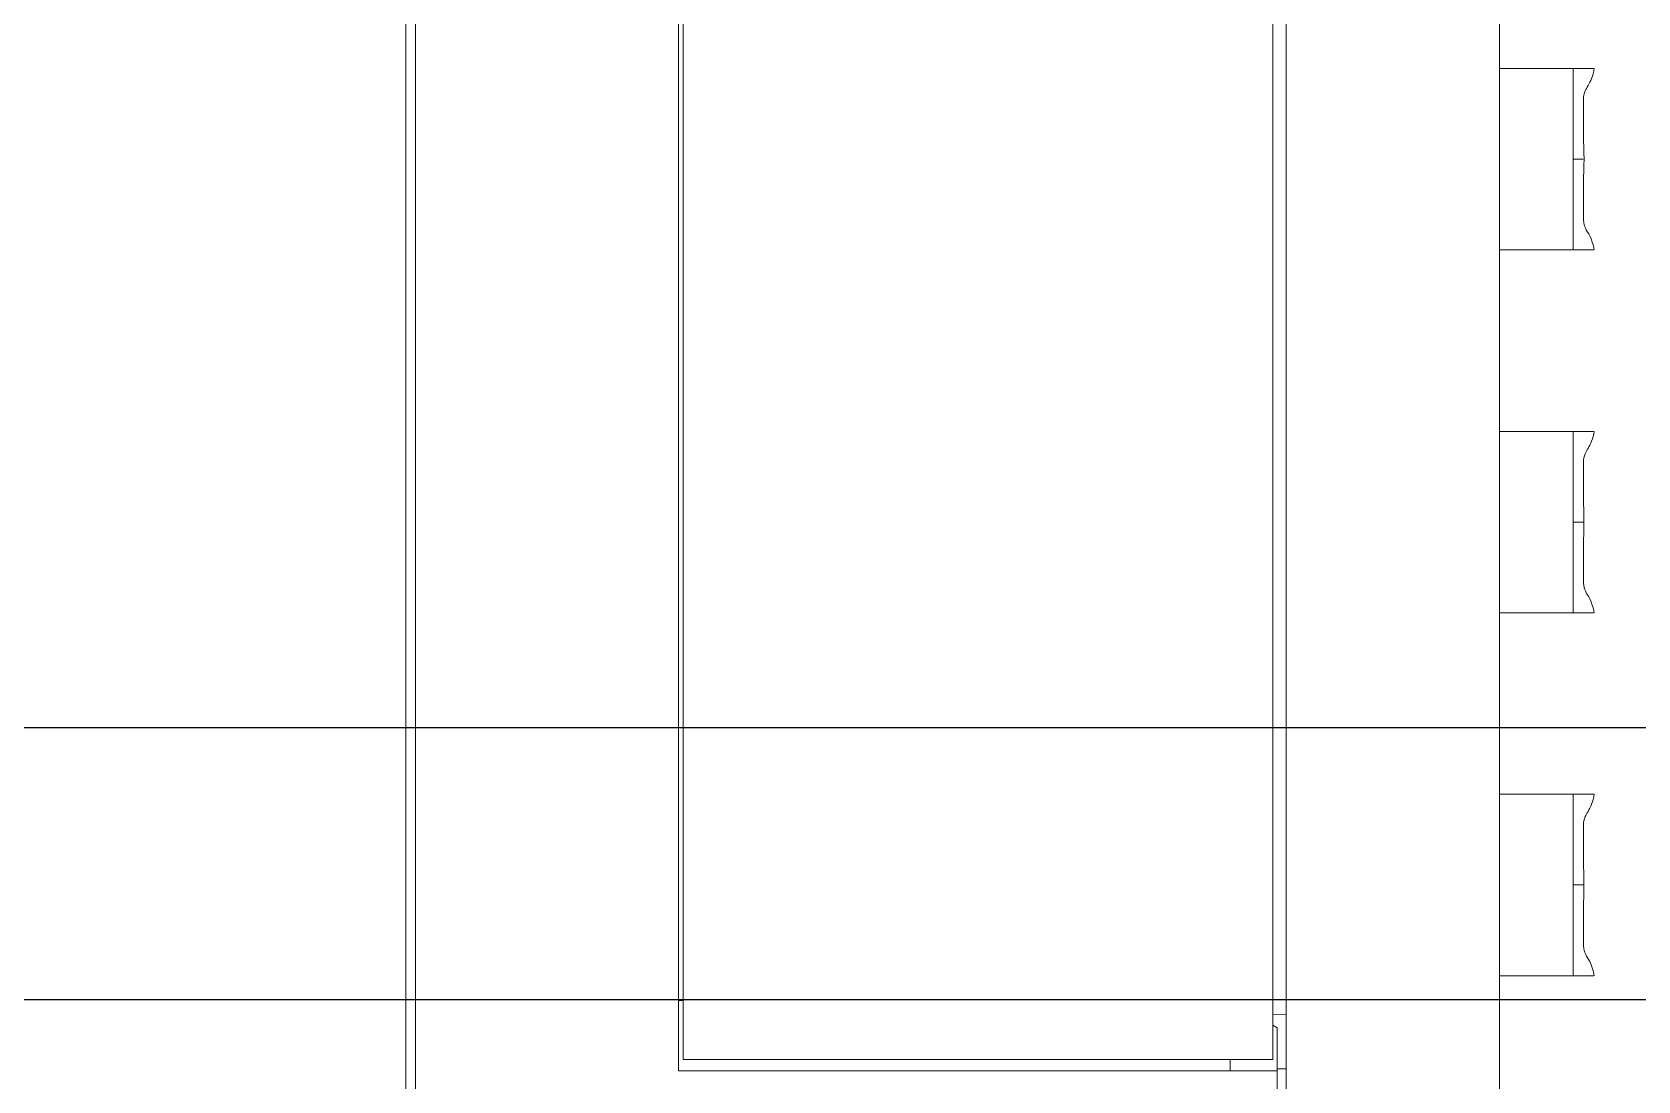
# Model space of a CAD drawing. Header units: inches. Extents: x 17 to 3130, y 15 to 659.
# Drawn here: x 1919.49 to 1937.19, y 250.15 to 261.71 of the extents above; entities that cross this region are included whole.
import ezdxf

# ---------------------------------------------------------------- set-up
doc = ezdxf.new("R2010")
doc.units = ezdxf.units.IN
doc.header["$MEASUREMENT"] = 0
doc.layers.add('Ebene 1', color=7, linetype='Continuous')

msp = doc.modelspace()

# ---------------------------------------------------------------- linework, layer by layer
at = {"color": 7, "linetype": 'Continuous', "lineweight": 25}
for p, q in [((1828.38821, 254.04604), (2076.17781, 254.04604)), ((1828.38821, 251.04604), (2076.20587, 251.04604))]:
    msp.add_line(p, q, dxfattribs=at)
at = {"layer": 'Ebene 1', "lineweight": 9}
for points in [[(1923.71809, 271.70921), (1923.71809, 271.70921), (1923.71809, 250.03971), (1923.71809, 250.03971)], [(1933.31799, 271.65921), (1933.31799, 271.65921), (1933.31799, 249.76181), (1933.31799, 249.76181)], [(1935.66809, 249.76181), (1935.66809, 249.76181), (1935.66809, 271.65921), (1935.66809, 271.65921)], [(1926.61809, 271.35921), (1926.61809, 271.35921), (1926.61809, 250.25921), (1926.61809, 250.25921)], [(1926.66799, 271.23421), (1926.66799, 271.23421), (1926.66799, 250.38421), (1926.66799, 250.38421)], [(1933.16809, 271.23421), (1933.16809, 271.23421), (1933.16809, 250.38421), (1933.16809, 250.38421)], [(1926.61809, 251.03421), (1926.61809, 251.03421), (1926.61809, 251.03421), (1926.61809, 251.03421)], [(1926.66809, 251.03421), (1926.66809, 251.03421), (1926.61809, 251.03421), (1926.61809, 251.03421)], [(1933.16809, 250.88441), (1933.16809, 250.88441), (1933.16809, 250.88441), (1933.16809, 250.88441)], [(1933.31799, 250.88181), (1933.31799, 250.88181), (1933.16809, 250.88441), (1933.16809, 250.88441)], [(1933.16809, 250.76301), (1933.16809, 250.76301), (1933.16809, 250.76301), (1933.16809, 250.76301)], [(1933.21799, 250.73411), (1933.21799, 250.73411), (1933.16809, 250.76301), (1933.16809, 250.76301)], [(1933.21799, 250.73411), (1933.21799, 250.73411), (1933.21799, 250.73411), (1933.21799, 250.73411)], [(1933.21799, 250.73411), (1933.21799, 250.73411), (1933.21799, 250.25921), (1933.21799, 250.25921)], [(1926.66799, 250.38421), (1926.66799, 250.38421), (1926.66799, 250.38421), (1926.66799, 250.38421)], [(1933.16809, 250.38421), (1933.16809, 250.38421), (1926.66799, 250.38421), (1926.66799, 250.38421)], [(1932.69849, 250.38421), (1932.69849, 250.38421), (1932.69849, 250.38421), (1932.69849, 250.38421)], [(1932.69849, 250.25921), (1932.69849, 250.25921), (1932.69849, 250.38421), (1932.69849, 250.38421)], [(1926.61809, 250.25921), (1926.61809, 250.25921), (1926.61809, 250.25921), (1926.61809, 250.25921)], [(1933.21799, 250.25921), (1933.21799, 250.25921), (1926.61809, 250.25921), (1926.61809, 250.25921)], [(1933.21799, 250.25921), (1933.21799, 250.25921), (1933.21799, 250.25921), (1933.21799, 250.25921)], [(1933.21799, 250.03981), (1933.21799, 250.03981), (1933.21799, 250.25921), (1933.21799, 250.25921)], [(1933.21809, 250.28361), (1933.21809, 250.28361), (1933.21809, 250.28361), (1933.21809, 250.28361)], [(1933.21809, 250.28361), (1933.21809, 250.28361), (1933.31809, 250.28181), (1933.31809, 250.28181)]]:
    msp.add_open_spline(points, degree=3, dxfattribs=at)
at = {"layer": 'Ebene 1', "color": 251, "lineweight": 9}
msp.add_open_spline([(1923.61309, 246.40921), (1923.61309, 246.40921), (1923.61309, 270.20921), (1923.61309, 270.20921)], degree=3, dxfattribs=at)
at = {"layer": 'Ebene 1', "color": 30, "lineweight": 9}
for points in [[(1935.66809, 261.30921), (1935.66809, 261.30921), (1935.66809, 261.30921), (1935.66809, 261.30921)], [(1936.12569, 261.30921), (1936.12569, 261.30921), (1935.66809, 261.30921), (1935.66809, 261.30921)], [(1936.12569, 261.30921), (1936.12569, 261.30921), (1936.12569, 261.30921), (1936.12569, 261.30921)], [(1936.48079, 261.30921), (1936.48079, 261.30921), (1936.12569, 261.30921), (1936.12569, 261.30921)], [(1936.48079, 261.30921), (1936.48079, 261.30921), (1936.48079, 261.30921), (1936.48079, 261.30921)], [(1936.59959, 261.30921), (1936.59959, 261.30921), (1936.48079, 261.30921), (1936.48079, 261.30921)], [(1936.48079, 261.30921), (1936.48079, 261.30921), (1936.48079, 261.30921), (1936.48079, 261.30921)], [(1936.48089, 260.30921), (1936.48089, 260.30921), (1936.48079, 261.30921), (1936.48079, 261.30921)], [(1936.59959, 261.30921), (1936.59959, 261.30921), (1936.59959, 261.30921), (1936.59959, 261.30921)], [(1936.63799, 261.30921), (1936.63799, 261.30921), (1936.59959, 261.30921), (1936.59959, 261.30921)], [(1936.63799, 261.30921), (1936.63799, 261.30921), (1936.63799, 261.30921), (1936.63799, 261.30921)], [(1936.65069, 261.30921), (1936.65069, 261.30921), (1936.63799, 261.30921), (1936.63799, 261.30921)], [(1936.65069, 261.30921), (1936.65069, 261.30921), (1936.65069, 261.30921), (1936.65069, 261.30921)], [(1936.65499, 261.30921), (1936.65499, 261.30921), (1936.65069, 261.30921), (1936.65069, 261.30921)], [(1936.65499, 261.30921), (1936.65499, 261.30921), (1936.65499, 261.30921), (1936.65499, 261.30921)], [(1936.65659, 261.30921), (1936.65659, 261.30921), (1936.65499, 261.30921), (1936.65499, 261.30921)], [(1936.65659, 261.30921), (1936.65659, 261.30921), (1936.65659, 261.30921), (1936.65659, 261.30921)], [(1936.65719, 261.30921), (1936.65719, 261.30921), (1936.65659, 261.30921), (1936.65659, 261.30921)], [(1936.65719, 261.30921), (1936.65719, 261.30921), (1936.65719, 261.30921), (1936.65719, 261.30921)], [(1936.65749, 261.30921), (1936.65749, 261.30921), (1936.65719, 261.30921), (1936.65719, 261.30921)], [(1936.65749, 261.30921), (1936.65749, 261.30921), (1936.65749, 261.30921), (1936.65749, 261.30921)], [(1936.65779, 261.30921), (1936.65779, 261.30921), (1936.65749, 261.30921), (1936.65749, 261.30921)], [(1936.65779, 261.30921), (1936.65779, 261.30921), (1936.65779, 261.30921), (1936.65779, 261.30921)], [(1936.70989, 261.30921), (1936.70989, 261.30921), (1936.65779, 261.30921), (1936.65779, 261.30921)], [(1936.70009, 261.25141), (1936.70009, 261.25141), (1936.70719, 261.27981), (1936.70719, 261.27981)], [(1936.70659, 261.30921), (1936.70659, 261.30921), (1936.70659, 261.30921), (1936.70659, 261.30921)], [(1936.70659, 261.30921), (1936.70659, 261.30921), (1936.70989, 261.30921), (1936.70989, 261.30921)], [(1936.70719, 261.27981), (1936.70719, 261.27981), (1936.71279, 261.30921), (1936.71279, 261.30921)], [(1936.62629, 261.08961), (1936.62629, 261.08961), (1936.63529, 261.10461), (1936.63529, 261.10461)], [(1936.63529, 261.10461), (1936.63529, 261.10461), (1936.64459, 261.12001), (1936.64459, 261.12001)], [(1936.64459, 261.12001), (1936.64459, 261.12001), (1936.65479, 261.13781), (1936.65479, 261.13781)], [(1936.65479, 261.13781), (1936.65479, 261.13781), (1936.66439, 261.15641), (1936.66439, 261.15641)], [(1936.66439, 261.15641), (1936.66439, 261.15641), (1936.67439, 261.17801), (1936.67439, 261.17801)], [(1936.67439, 261.17801), (1936.67439, 261.17801), (1936.68329, 261.20021), (1936.68329, 261.20021)], [(1936.68329, 261.20021), (1936.68329, 261.20021), (1936.69219, 261.22551), (1936.69219, 261.22551)], [(1936.69219, 261.22551), (1936.69219, 261.22551), (1936.70009, 261.25141), (1936.70009, 261.25141)], [(1936.59319, 260.95041), (1936.59319, 260.95041), (1936.59369, 260.97681), (1936.59369, 260.97681)], [(1936.59319, 260.95041), (1936.59319, 260.95041), (1936.59319, 260.95041), (1936.59319, 260.95041)], [(1936.59339, 260.92391), (1936.59339, 260.92391), (1936.59319, 260.95041), (1936.59319, 260.95041)], [(1936.59339, 260.92391), (1936.59339, 260.92391), (1936.59339, 260.92391), (1936.59339, 260.92391)], [(1936.59349, 260.89051), (1936.59349, 260.89051), (1936.59339, 260.92391), (1936.59339, 260.92391)], [(1936.59369, 260.97681), (1936.59369, 260.97681), (1936.59539, 260.99681), (1936.59539, 260.99681)], [(1936.59539, 260.99681), (1936.59539, 260.99681), (1936.59829, 261.01541), (1936.59829, 261.01541)], [(1936.59829, 261.01541), (1936.59829, 261.01541), (1936.60109, 261.02811), (1936.60109, 261.02811)], [(1936.60109, 261.02811), (1936.60109, 261.02811), (1936.60459, 261.03981), (1936.60459, 261.03981)], [(1936.60459, 261.03981), (1936.60459, 261.03981), (1936.60849, 261.05121), (1936.60849, 261.05121)], [(1936.60849, 261.05121), (1936.60849, 261.05121), (1936.61299, 261.06271), (1936.61299, 261.06271)], [(1936.61299, 261.06271), (1936.61299, 261.06271), (1936.61909, 261.07601), (1936.61909, 261.07601)], [(1936.61909, 261.07601), (1936.61909, 261.07601), (1936.62629, 261.08961), (1936.62629, 261.08961)], [(1936.59309, 260.81621), (1936.59309, 260.81621), (1936.59329, 260.85691), (1936.59329, 260.85691)], [(1936.59309, 260.81621), (1936.59309, 260.81621), (1936.59309, 260.81621), (1936.59309, 260.81621)], [(1936.59319, 260.77551), (1936.59319, 260.77551), (1936.59309, 260.81621), (1936.59309, 260.81621)], [(1936.59319, 260.77551), (1936.59319, 260.77551), (1936.59319, 260.77551), (1936.59319, 260.77551)], [(1936.59329, 260.72791), (1936.59329, 260.72791), (1936.59319, 260.77551), (1936.59319, 260.77551)], [(1936.59329, 260.85691), (1936.59329, 260.85691), (1936.59349, 260.89051), (1936.59349, 260.89051)], [(1936.59329, 260.72791), (1936.59329, 260.72791), (1936.59329, 260.72791), (1936.59329, 260.72791)], [(1936.59359, 260.68011), (1936.59359, 260.68011), (1936.59329, 260.72791), (1936.59329, 260.72791)], [(1936.59359, 260.68011), (1936.59359, 260.68011), (1936.59359, 260.68011), (1936.59359, 260.68011)], [(1936.59409, 260.62541), (1936.59409, 260.62541), (1936.59359, 260.68011), (1936.59359, 260.68011)], [(1936.59409, 260.62541), (1936.59409, 260.62541), (1936.59409, 260.62541), (1936.59409, 260.62541)], [(1936.59469, 260.57061), (1936.59469, 260.57061), (1936.59409, 260.62541), (1936.59409, 260.62541)], [(1936.59469, 260.57061), (1936.59469, 260.57061), (1936.59469, 260.57061), (1936.59469, 260.57061)], [(1936.59559, 260.50881), (1936.59559, 260.50881), (1936.59469, 260.57061), (1936.59469, 260.57061)], [(1936.59559, 260.50881), (1936.59559, 260.50881), (1936.59559, 260.50881), (1936.59559, 260.50881)], [(1936.59659, 260.44701), (1936.59659, 260.44701), (1936.59559, 260.50881), (1936.59559, 260.50881)], [(1936.59659, 260.44701), (1936.59659, 260.44701), (1936.59659, 260.44701), (1936.59659, 260.44701)], [(1936.59819, 260.37801), (1936.59819, 260.37801), (1936.59659, 260.44701), (1936.59659, 260.44701)], [(1936.48079, 259.30921), (1936.48079, 259.30921), (1936.48089, 260.30921), (1936.48089, 260.30921)], [(1936.48089, 260.30921), (1936.48089, 260.30921), (1936.48089, 260.30921), (1936.48089, 260.30921)], [(1936.59039, 260.30921), (1936.59039, 260.30921), (1936.48089, 260.30921), (1936.48089, 260.30921)], [(1936.48089, 260.30921), (1936.48089, 260.30921), (1936.48089, 260.30921), (1936.48089, 260.30921)], [(1936.58569, 260.30921), (1936.58569, 260.30921), (1936.58569, 260.30921), (1936.58569, 260.30921)], [(1936.58569, 260.30921), (1936.58569, 260.30921), (1936.59039, 260.30921), (1936.59039, 260.30921)], [(1936.59709, 260.17611), (1936.59709, 260.17611), (1936.59829, 260.24261), (1936.59829, 260.24261)], [(1936.59819, 260.37801), (1936.59819, 260.37801), (1936.59819, 260.37801), (1936.59819, 260.37801)], [(1936.60009, 260.30901), (1936.60009, 260.30901), (1936.59819, 260.37801), (1936.59819, 260.37801)], [(1936.59829, 260.24261), (1936.59829, 260.24261), (1936.60009, 260.30901), (1936.60009, 260.30901)], [(1936.59519, 260.00421), (1936.59519, 260.00421), (1936.59559, 260.05691), (1936.59559, 260.05691)], [(1936.59559, 260.05691), (1936.59559, 260.05691), (1936.59609, 260.11641), (1936.59609, 260.11641)], [(1936.59609, 260.11641), (1936.59609, 260.11641), (1936.59709, 260.17611), (1936.59709, 260.17611)], [(1936.59479, 259.90541), (1936.59479, 259.90541), (1936.59489, 259.95141), (1936.59489, 259.95141)], [(1936.59479, 259.90541), (1936.59479, 259.90541), (1936.59479, 259.90541), (1936.59479, 259.90541)], [(1936.59479, 259.85961), (1936.59479, 259.85961), (1936.59479, 259.90541), (1936.59479, 259.90541)], [(1936.59479, 259.85961), (1936.59479, 259.85961), (1936.59479, 259.85961), (1936.59479, 259.85961)], [(1936.59489, 259.82041), (1936.59489, 259.82041), (1936.59479, 259.85961), (1936.59479, 259.85961)], [(1936.59489, 259.95141), (1936.59489, 259.95141), (1936.59519, 260.00421), (1936.59519, 260.00421)], [(1936.59489, 259.82041), (1936.59489, 259.82041), (1936.59489, 259.82041), (1936.59489, 259.82041)], [(1936.59519, 259.78151), (1936.59519, 259.78151), (1936.59489, 259.82041), (1936.59489, 259.82041)], [(1936.59519, 259.78151), (1936.59519, 259.78151), (1936.59519, 259.78151), (1936.59519, 259.78151)], [(1936.59539, 259.74911), (1936.59539, 259.74911), (1936.59519, 259.78151), (1936.59519, 259.78151)], [(1936.59539, 259.74911), (1936.59539, 259.74911), (1936.59539, 259.74911), (1936.59539, 259.74911)], [(1936.59549, 259.71721), (1936.59549, 259.71721), (1936.59539, 259.74911), (1936.59539, 259.74911)], [(1936.59539, 259.66661), (1936.59539, 259.66661), (1936.59559, 259.69141), (1936.59559, 259.69141)], [(1936.59549, 259.71721), (1936.59549, 259.71721), (1936.59549, 259.71721), (1936.59549, 259.71721)], [(1936.59559, 259.69141), (1936.59559, 259.69141), (1936.59549, 259.71721), (1936.59549, 259.71721)], [(1936.59539, 259.66661), (1936.59539, 259.66661), (1936.59539, 259.66661), (1936.59539, 259.66661)], [(1936.59539, 259.64761), (1936.59539, 259.64761), (1936.59539, 259.66661), (1936.59539, 259.66661)], [(1936.59539, 259.64761), (1936.59539, 259.64761), (1936.59539, 259.64761), (1936.59539, 259.64761)], [(1936.59619, 259.62981), (1936.59619, 259.62981), (1936.59539, 259.64761), (1936.59539, 259.64761)], [(1936.59619, 259.62981), (1936.59619, 259.62981), (1936.59619, 259.62981), (1936.59619, 259.62981)], [(1936.59749, 259.61701), (1936.59749, 259.61701), (1936.59619, 259.62981), (1936.59619, 259.62981)], [(1936.59749, 259.61701), (1936.59749, 259.61701), (1936.59749, 259.61701), (1936.59749, 259.61701)], [(1936.59879, 259.60701), (1936.59879, 259.60701), (1936.59749, 259.61701), (1936.59749, 259.61701)], [(1936.59879, 259.60701), (1936.59879, 259.60701), (1936.59879, 259.60701), (1936.59879, 259.60701)], [(1936.59959, 259.60101), (1936.59959, 259.60101), (1936.59879, 259.60701), (1936.59879, 259.60701)], [(1936.59959, 259.60101), (1936.59959, 259.60101), (1936.59959, 259.60101), (1936.59959, 259.60101)], [(1936.60079, 259.59441), (1936.60079, 259.59441), (1936.59959, 259.60101), (1936.59959, 259.60101)], [(1936.60079, 259.59441), (1936.60079, 259.59441), (1936.60079, 259.59441), (1936.60079, 259.59441)], [(1936.60159, 259.59021), (1936.60159, 259.59021), (1936.60079, 259.59441), (1936.60079, 259.59441)], [(1936.60159, 259.59021), (1936.60159, 259.59021), (1936.60159, 259.59021), (1936.60159, 259.59021)], [(1936.60279, 259.58511), (1936.60279, 259.58511), (1936.60159, 259.59021), (1936.60159, 259.59021)], [(1936.60279, 259.58511), (1936.60279, 259.58511), (1936.60279, 259.58511), (1936.60279, 259.58511)], [(1936.60439, 259.57921), (1936.60439, 259.57921), (1936.60279, 259.58511), (1936.60279, 259.58511)], [(1936.60439, 259.57921), (1936.60439, 259.57921), (1936.60439, 259.57921), (1936.60439, 259.57921)], [(1936.60619, 259.57291), (1936.60619, 259.57291), (1936.60439, 259.57921), (1936.60439, 259.57921)], [(1936.60619, 259.57291), (1936.60619, 259.57291), (1936.60619, 259.57291), (1936.60619, 259.57291)], [(1936.60869, 259.56561), (1936.60869, 259.56561), (1936.60619, 259.57291), (1936.60619, 259.57291)], [(1936.60869, 259.56561), (1936.60869, 259.56561), (1936.60869, 259.56561), (1936.60869, 259.56561)], [(1936.61169, 259.55801), (1936.61169, 259.55801), (1936.60869, 259.56561), (1936.60869, 259.56561)], [(1936.61169, 259.55801), (1936.61169, 259.55801), (1936.61169, 259.55801), (1936.61169, 259.55801)], [(1936.61529, 259.54941), (1936.61529, 259.54941), (1936.61169, 259.55801), (1936.61169, 259.55801)], [(1936.61529, 259.54941), (1936.61529, 259.54941), (1936.61529, 259.54941), (1936.61529, 259.54941)], [(1936.61939, 259.54081), (1936.61939, 259.54081), (1936.61529, 259.54941), (1936.61529, 259.54941)], [(1936.61939, 259.54081), (1936.61939, 259.54081), (1936.61939, 259.54081), (1936.61939, 259.54081)], [(1936.62929, 259.52351), (1936.62929, 259.52351), (1936.61939, 259.54081), (1936.61939, 259.54081)], [(1936.62929, 259.52351), (1936.62929, 259.52351), (1936.62929, 259.52351), (1936.62929, 259.52351)], [(1936.63979, 259.50641), (1936.63979, 259.50641), (1936.62929, 259.52351), (1936.62929, 259.52351)], [(1936.63979, 259.50641), (1936.63979, 259.50641), (1936.63979, 259.50641), (1936.63979, 259.50641)], [(1936.65219, 259.48541), (1936.65219, 259.48541), (1936.63979, 259.50641), (1936.63979, 259.50641)], [(1936.65219, 259.48541), (1936.65219, 259.48541), (1936.65219, 259.48541), (1936.65219, 259.48541)], [(1936.66359, 259.46401), (1936.66359, 259.46401), (1936.65219, 259.48541), (1936.65219, 259.48541)], [(1936.66359, 259.46401), (1936.66359, 259.46401), (1936.66359, 259.46401), (1936.66359, 259.46401)], [(1936.67899, 259.42991), (1936.67899, 259.42991), (1936.66359, 259.46401), (1936.66359, 259.46401)], [(1936.67899, 259.42991), (1936.67899, 259.42991), (1936.67899, 259.42991), (1936.67899, 259.42991)], [(1936.69169, 259.39481), (1936.69169, 259.39481), (1936.67899, 259.42991), (1936.67899, 259.42991)], [(1936.69169, 259.39481), (1936.69169, 259.39481), (1936.69169, 259.39481), (1936.69169, 259.39481)], [(1936.70389, 259.35241), (1936.70389, 259.35241), (1936.69169, 259.39481), (1936.69169, 259.39481)], [(1936.70389, 259.35241), (1936.70389, 259.35241), (1936.70389, 259.35241), (1936.70389, 259.35241)], [(1936.71279, 259.30921), (1936.71279, 259.30921), (1936.70389, 259.35241), (1936.70389, 259.35241)], [(1935.66809, 259.30921), (1935.66809, 259.30921), (1935.66809, 259.30921), (1935.66809, 259.30921)], [(1936.12569, 259.30921), (1936.12569, 259.30921), (1935.66809, 259.30921), (1935.66809, 259.30921)], [(1936.12569, 259.30921), (1936.12569, 259.30921), (1936.12569, 259.30921), (1936.12569, 259.30921)], [(1936.48079, 259.30921), (1936.48079, 259.30921), (1936.12569, 259.30921), (1936.12569, 259.30921)], [(1936.48079, 259.30921), (1936.48079, 259.30921), (1936.48079, 259.30921), (1936.48079, 259.30921)], [(1936.48079, 259.30921), (1936.48079, 259.30921), (1936.56379, 259.30921), (1936.56379, 259.30921)], [(1936.56379, 259.30921), (1936.56379, 259.30921), (1936.56379, 259.30921), (1936.56379, 259.30921)], [(1936.56379, 259.30921), (1936.56379, 259.30921), (1936.62089, 259.30921), (1936.62089, 259.30921)], [(1936.62089, 259.30921), (1936.62089, 259.30921), (1936.62089, 259.30921), (1936.62089, 259.30921)], [(1936.62089, 259.30921), (1936.62089, 259.30921), (1936.64939, 259.30921), (1936.64939, 259.30921)], [(1936.64939, 259.30921), (1936.64939, 259.30921), (1936.64939, 259.30921), (1936.64939, 259.30921)], [(1936.64939, 259.30921), (1936.64939, 259.30921), (1936.65549, 259.30921), (1936.65549, 259.30921)], [(1936.65549, 259.30921), (1936.65549, 259.30921), (1936.65549, 259.30921), (1936.65549, 259.30921)], [(1936.65549, 259.30921), (1936.65549, 259.30921), (1936.65709, 259.30921), (1936.65709, 259.30921)], [(1936.65709, 259.30921), (1936.65709, 259.30921), (1936.65709, 259.30921), (1936.65709, 259.30921)], [(1936.65709, 259.30921), (1936.65709, 259.30921), (1936.65749, 259.30921), (1936.65749, 259.30921)], [(1936.65749, 259.30921), (1936.65749, 259.30921), (1936.65749, 259.30921), (1936.65749, 259.30921)], [(1936.65749, 259.30921), (1936.65749, 259.30921), (1936.65759, 259.30921), (1936.65759, 259.30921)], [(1936.65759, 259.30921), (1936.65759, 259.30921), (1936.65759, 259.30921), (1936.65759, 259.30921)], [(1936.65759, 259.30921), (1936.65759, 259.30921), (1936.70659, 259.30901), (1936.70659, 259.30901)], [(1936.12569, 257.30921), (1936.12569, 257.30921), (1935.66809, 257.30911), (1935.66809, 257.30911)], [(1935.66809, 257.30911), (1935.66809, 257.30911), (1935.66809, 257.30911), (1935.66809, 257.30911)], [(1936.12569, 257.30921), (1936.12569, 257.30921), (1936.12569, 257.30921), (1936.12569, 257.30921)], [(1936.48079, 257.30911), (1936.48079, 257.30911), (1936.12569, 257.30921), (1936.12569, 257.30921)], [(1936.48079, 257.30911), (1936.48079, 257.30911), (1936.48079, 257.30911), (1936.48079, 257.30911)], [(1936.59959, 257.30911), (1936.59959, 257.30911), (1936.48079, 257.30911), (1936.48079, 257.30911)], [(1936.48079, 257.30911), (1936.48079, 257.30911), (1936.48079, 257.30911), (1936.48079, 257.30911)], [(1936.48079, 256.30921), (1936.48079, 256.30921), (1936.48079, 257.30911), (1936.48079, 257.30911)], [(1936.59959, 257.30911), (1936.59959, 257.30911), (1936.59959, 257.30911), (1936.59959, 257.30911)], [(1936.63799, 257.30901), (1936.63799, 257.30901), (1936.59959, 257.30911), (1936.59959, 257.30911)], [(1936.65069, 257.30911), (1936.65069, 257.30911), (1936.63799, 257.30901), (1936.63799, 257.30901)], [(1936.63799, 257.30901), (1936.63799, 257.30901), (1936.63799, 257.30901), (1936.63799, 257.30901)], [(1936.65069, 257.30911), (1936.65069, 257.30911), (1936.65069, 257.30911), (1936.65069, 257.30911)], [(1936.65499, 257.30911), (1936.65499, 257.30911), (1936.65069, 257.30911), (1936.65069, 257.30911)], [(1936.65499, 257.30911), (1936.65499, 257.30911), (1936.65499, 257.30911), (1936.65499, 257.30911)], [(1936.65659, 257.30911), (1936.65659, 257.30911), (1936.65499, 257.30911), (1936.65499, 257.30911)], [(1936.65659, 257.30911), (1936.65659, 257.30911), (1936.65659, 257.30911), (1936.65659, 257.30911)], [(1936.65719, 257.30911), (1936.65719, 257.30911), (1936.65659, 257.30911), (1936.65659, 257.30911)], [(1936.65719, 257.30911), (1936.65719, 257.30911), (1936.65719, 257.30911), (1936.65719, 257.30911)], [(1936.65749, 257.30911), (1936.65749, 257.30911), (1936.65719, 257.30911), (1936.65719, 257.30911)], [(1936.65749, 257.30911), (1936.65749, 257.30911), (1936.65749, 257.30911), (1936.65749, 257.30911)], [(1936.65779, 257.30911), (1936.65779, 257.30911), (1936.65749, 257.30911), (1936.65749, 257.30911)], [(1936.65779, 257.30911), (1936.65779, 257.30911), (1936.65779, 257.30911), (1936.65779, 257.30911)], [(1936.70989, 257.30911), (1936.70989, 257.30911), (1936.65779, 257.30911), (1936.65779, 257.30911)], [(1936.68319, 257.20031), (1936.68319, 257.20031), (1936.69219, 257.22541), (1936.69219, 257.22541)], [(1936.69219, 257.22541), (1936.69219, 257.22541), (1936.70009, 257.25131), (1936.70009, 257.25131)], [(1936.70009, 257.25131), (1936.70009, 257.25131), (1936.70719, 257.27981), (1936.70719, 257.27981)], [(1936.70659, 257.30911), (1936.70659, 257.30911), (1936.70659, 257.30911), (1936.70659, 257.30911)], [(1936.70659, 257.30911), (1936.70659, 257.30911), (1936.70989, 257.30911), (1936.70989, 257.30911)], [(1936.70719, 257.27981), (1936.70719, 257.27981), (1936.71279, 257.30911), (1936.71279, 257.30911)], [(1936.59829, 257.01541), (1936.59829, 257.01541), (1936.60109, 257.02811), (1936.60109, 257.02811)], [(1936.60109, 257.02811), (1936.60109, 257.02811), (1936.60459, 257.03981), (1936.60459, 257.03981)], [(1936.60459, 257.03981), (1936.60459, 257.03981), (1936.60849, 257.05121), (1936.60849, 257.05121)], [(1936.60849, 257.05121), (1936.60849, 257.05121), (1936.61299, 257.06271), (1936.61299, 257.06271)], [(1936.61299, 257.06271), (1936.61299, 257.06271), (1936.61909, 257.07601), (1936.61909, 257.07601)], [(1936.61909, 257.07601), (1936.61909, 257.07601), (1936.62629, 257.08951), (1936.62629, 257.08951)], [(1936.62629, 257.08951), (1936.62629, 257.08951), (1936.63529, 257.10461), (1936.63529, 257.10461)], [(1936.63529, 257.10461), (1936.63529, 257.10461), (1936.64459, 257.12001), (1936.64459, 257.12001)], [(1936.64459, 257.12001), (1936.64459, 257.12001), (1936.65479, 257.13781), (1936.65479, 257.13781)], [(1936.65479, 257.13781), (1936.65479, 257.13781), (1936.66439, 257.15641), (1936.66439, 257.15641)], [(1936.66439, 257.15641), (1936.66439, 257.15641), (1936.67429, 257.17801), (1936.67429, 257.17801)], [(1936.67429, 257.17801), (1936.67429, 257.17801), (1936.68319, 257.20031), (1936.68319, 257.20031)], [(1936.59309, 256.81621), (1936.59309, 256.81621), (1936.59329, 256.85681), (1936.59329, 256.85681)], [(1936.59319, 256.95041), (1936.59319, 256.95041), (1936.59369, 256.97681), (1936.59369, 256.97681)], [(1936.59319, 256.95041), (1936.59319, 256.95041), (1936.59319, 256.95041), (1936.59319, 256.95041)], [(1936.59339, 256.92401), (1936.59339, 256.92401), (1936.59319, 256.95041), (1936.59319, 256.95041)], [(1936.59329, 256.85681), (1936.59329, 256.85681), (1936.59349, 256.89051), (1936.59349, 256.89051)], [(1936.59339, 256.92401), (1936.59339, 256.92401), (1936.59339, 256.92401), (1936.59339, 256.92401)], [(1936.59349, 256.89051), (1936.59349, 256.89051), (1936.59339, 256.92401), (1936.59339, 256.92401)], [(1936.59369, 256.97681), (1936.59369, 256.97681), (1936.59539, 256.99691), (1936.59539, 256.99691)], [(1936.59539, 256.99691), (1936.59539, 256.99691), (1936.59829, 257.01541), (1936.59829, 257.01541)], [(1936.59309, 256.81621), (1936.59309, 256.81621), (1936.59309, 256.81621), (1936.59309, 256.81621)], [(1936.59319, 256.77551), (1936.59319, 256.77551), (1936.59309, 256.81621), (1936.59309, 256.81621)], [(1936.59319, 256.77551), (1936.59319, 256.77551), (1936.59319, 256.77551), (1936.59319, 256.77551)], [(1936.59339, 256.72791), (1936.59339, 256.72791), (1936.59319, 256.77551), (1936.59319, 256.77551)], [(1936.59339, 256.72791), (1936.59339, 256.72791), (1936.59339, 256.72791), (1936.59339, 256.72791)], [(1936.59359, 256.68021), (1936.59359, 256.68021), (1936.59339, 256.72791), (1936.59339, 256.72791)], [(1936.59359, 256.68021), (1936.59359, 256.68021), (1936.59359, 256.68021), (1936.59359, 256.68021)], [(1936.59409, 256.62541), (1936.59409, 256.62541), (1936.59359, 256.68021), (1936.59359, 256.68021)], [(1936.59409, 256.62541), (1936.59409, 256.62541), (1936.59409, 256.62541), (1936.59409, 256.62541)], [(1936.59469, 256.57081), (1936.59469, 256.57081), (1936.59409, 256.62541), (1936.59409, 256.62541)], [(1936.59469, 256.57081), (1936.59469, 256.57081), (1936.59469, 256.57081), (1936.59469, 256.57081)], [(1936.59559, 256.50881), (1936.59559, 256.50881), (1936.59469, 256.57081), (1936.59469, 256.57081)], [(1936.59559, 256.50881), (1936.59559, 256.50881), (1936.59559, 256.50881), (1936.59559, 256.50881)], [(1936.59669, 256.44701), (1936.59669, 256.44701), (1936.59559, 256.50881), (1936.59559, 256.50881)], [(1936.59669, 256.44701), (1936.59669, 256.44701), (1936.59669, 256.44701), (1936.59669, 256.44701)], [(1936.59819, 256.37801), (1936.59819, 256.37801), (1936.59669, 256.44701), (1936.59669, 256.44701)], [(1936.59819, 256.37801), (1936.59819, 256.37801), (1936.59819, 256.37801), (1936.59819, 256.37801)], [(1936.59999, 256.30921), (1936.59999, 256.30921), (1936.59819, 256.37801), (1936.59819, 256.37801)], [(1936.48079, 256.30921), (1936.48079, 256.30921), (1936.48079, 256.30921), (1936.48079, 256.30921)], [(1936.48079, 255.30921), (1936.48079, 255.30921), (1936.48079, 256.30921), (1936.48079, 256.30921)], [(1936.48079, 256.30921), (1936.48079, 256.30921), (1936.48079, 256.30921), (1936.48079, 256.30921)], [(1936.59049, 256.30921), (1936.59049, 256.30921), (1936.48079, 256.30921), (1936.48079, 256.30921)], [(1936.58569, 256.30921), (1936.58569, 256.30921), (1936.58569, 256.30921), (1936.58569, 256.30921)], [(1936.58569, 256.30921), (1936.58569, 256.30921), (1936.59049, 256.30921), (1936.59049, 256.30921)], [(1936.59609, 256.11651), (1936.59609, 256.11651), (1936.59709, 256.17621), (1936.59709, 256.17621)], [(1936.59709, 256.17621), (1936.59709, 256.17621), (1936.59829, 256.24271), (1936.59829, 256.24271)], [(1936.59829, 256.24271), (1936.59829, 256.24271), (1936.59999, 256.30921), (1936.59999, 256.30921)], [(1936.59489, 255.95141), (1936.59489, 255.95141), (1936.59519, 256.00421), (1936.59519, 256.00421)], [(1936.59519, 256.00421), (1936.59519, 256.00421), (1936.59559, 256.05701), (1936.59559, 256.05701)], [(1936.59559, 256.05701), (1936.59559, 256.05701), (1936.59609, 256.11651), (1936.59609, 256.11651)], [(1936.59479, 255.90541), (1936.59479, 255.90541), (1936.59489, 255.95141), (1936.59489, 255.95141)], [(1936.59479, 255.90541), (1936.59479, 255.90541), (1936.59479, 255.90541), (1936.59479, 255.90541)], [(1936.59479, 255.85961), (1936.59479, 255.85961), (1936.59479, 255.90541), (1936.59479, 255.90541)], [(1936.59479, 255.85961), (1936.59479, 255.85961), (1936.59479, 255.85961), (1936.59479, 255.85961)], [(1936.59489, 255.82041), (1936.59489, 255.82041), (1936.59479, 255.85961), (1936.59479, 255.85961)], [(1936.59489, 255.82041), (1936.59489, 255.82041), (1936.59489, 255.82041), (1936.59489, 255.82041)], [(1936.59519, 255.78141), (1936.59519, 255.78141), (1936.59489, 255.82041), (1936.59489, 255.82041)], [(1936.59519, 255.78141), (1936.59519, 255.78141), (1936.59519, 255.78141), (1936.59519, 255.78141)], [(1936.59539, 255.74901), (1936.59539, 255.74901), (1936.59519, 255.78141), (1936.59519, 255.78141)], [(1936.59539, 255.74901), (1936.59539, 255.74901), (1936.59539, 255.74901), (1936.59539, 255.74901)], [(1936.59549, 255.71711), (1936.59549, 255.71711), (1936.59539, 255.74901), (1936.59539, 255.74901)], [(1936.59539, 255.66661), (1936.59539, 255.66661), (1936.59549, 255.69141), (1936.59549, 255.69141)], [(1936.59539, 255.66661), (1936.59539, 255.66661), (1936.59539, 255.66661), (1936.59539, 255.66661)], [(1936.59549, 255.64761), (1936.59549, 255.64761), (1936.59539, 255.66661), (1936.59539, 255.66661)], [(1936.59549, 255.71711), (1936.59549, 255.71711), (1936.59549, 255.71711), (1936.59549, 255.71711)], [(1936.59549, 255.69141), (1936.59549, 255.69141), (1936.59549, 255.71711), (1936.59549, 255.71711)], [(1936.59549, 255.64761), (1936.59549, 255.64761), (1936.59549, 255.64761), (1936.59549, 255.64761)], [(1936.59619, 255.62981), (1936.59619, 255.62981), (1936.59549, 255.64761), (1936.59549, 255.64761)], [(1936.59619, 255.62981), (1936.59619, 255.62981), (1936.59619, 255.62981), (1936.59619, 255.62981)], [(1936.59749, 255.61701), (1936.59749, 255.61701), (1936.59619, 255.62981), (1936.59619, 255.62981)], [(1936.59749, 255.61701), (1936.59749, 255.61701), (1936.59749, 255.61701), (1936.59749, 255.61701)], [(1936.59879, 255.60701), (1936.59879, 255.60701), (1936.59749, 255.61701), (1936.59749, 255.61701)], [(1936.59879, 255.60701), (1936.59879, 255.60701), (1936.59879, 255.60701), (1936.59879, 255.60701)], [(1936.59959, 255.60101), (1936.59959, 255.60101), (1936.59879, 255.60701), (1936.59879, 255.60701)], [(1936.59959, 255.60101), (1936.59959, 255.60101), (1936.59959, 255.60101), (1936.59959, 255.60101)], [(1936.60079, 255.59441), (1936.60079, 255.59441), (1936.59959, 255.60101), (1936.59959, 255.60101)], [(1936.60079, 255.59441), (1936.60079, 255.59441), (1936.60079, 255.59441), (1936.60079, 255.59441)], [(1936.60159, 255.59021), (1936.60159, 255.59021), (1936.60079, 255.59441), (1936.60079, 255.59441)], [(1936.60159, 255.59021), (1936.60159, 255.59021), (1936.60159, 255.59021), (1936.60159, 255.59021)], [(1936.60279, 255.58501), (1936.60279, 255.58501), (1936.60159, 255.59021), (1936.60159, 255.59021)], [(1936.60279, 255.58501), (1936.60279, 255.58501), (1936.60279, 255.58501), (1936.60279, 255.58501)], [(1936.60439, 255.57921), (1936.60439, 255.57921), (1936.60279, 255.58501), (1936.60279, 255.58501)], [(1936.60439, 255.57921), (1936.60439, 255.57921), (1936.60439, 255.57921), (1936.60439, 255.57921)], [(1936.60619, 255.57291), (1936.60619, 255.57291), (1936.60439, 255.57921), (1936.60439, 255.57921)], [(1936.60619, 255.57291), (1936.60619, 255.57291), (1936.60619, 255.57291), (1936.60619, 255.57291)], [(1936.60869, 255.56551), (1936.60869, 255.56551), (1936.60619, 255.57291), (1936.60619, 255.57291)], [(1936.60869, 255.56551), (1936.60869, 255.56551), (1936.60869, 255.56551), (1936.60869, 255.56551)], [(1936.61159, 255.55811), (1936.61159, 255.55811), (1936.60869, 255.56551), (1936.60869, 255.56551)], [(1936.61159, 255.55811), (1936.61159, 255.55811), (1936.61159, 255.55811), (1936.61159, 255.55811)], [(1936.61529, 255.54941), (1936.61529, 255.54941), (1936.61159, 255.55811), (1936.61159, 255.55811)], [(1936.61529, 255.54941), (1936.61529, 255.54941), (1936.61529, 255.54941), (1936.61529, 255.54941)], [(1936.61949, 255.54091), (1936.61949, 255.54091), (1936.61529, 255.54941), (1936.61529, 255.54941)], [(1936.61949, 255.54091), (1936.61949, 255.54091), (1936.61949, 255.54091), (1936.61949, 255.54091)], [(1936.62929, 255.52341), (1936.62929, 255.52341), (1936.61949, 255.54091), (1936.61949, 255.54091)], [(1936.62929, 255.52341), (1936.62929, 255.52341), (1936.62929, 255.52341), (1936.62929, 255.52341)], [(1936.63979, 255.50641), (1936.63979, 255.50641), (1936.62929, 255.52341), (1936.62929, 255.52341)], [(1936.63979, 255.50641), (1936.63979, 255.50641), (1936.63979, 255.50641), (1936.63979, 255.50641)], [(1936.65219, 255.48541), (1936.65219, 255.48541), (1936.63979, 255.50641), (1936.63979, 255.50641)], [(1936.65219, 255.48541), (1936.65219, 255.48541), (1936.65219, 255.48541), (1936.65219, 255.48541)], [(1936.66359, 255.46401), (1936.66359, 255.46401), (1936.65219, 255.48541), (1936.65219, 255.48541)], [(1936.66359, 255.46401), (1936.66359, 255.46401), (1936.66359, 255.46401), (1936.66359, 255.46401)], [(1936.67899, 255.42981), (1936.67899, 255.42981), (1936.66359, 255.46401), (1936.66359, 255.46401)], [(1935.66809, 255.30921), (1935.66809, 255.30921), (1935.66809, 255.30921), (1935.66809, 255.30921)], [(1936.12569, 255.30921), (1936.12569, 255.30921), (1935.66809, 255.30921), (1935.66809, 255.30921)], [(1936.12569, 255.30921), (1936.12569, 255.30921), (1936.12569, 255.30921), (1936.12569, 255.30921)], [(1936.48079, 255.30921), (1936.48079, 255.30921), (1936.12569, 255.30921), (1936.12569, 255.30921)], [(1936.48079, 255.30921), (1936.48079, 255.30921), (1936.48079, 255.30921), (1936.48079, 255.30921)], [(1936.48079, 255.30921), (1936.48079, 255.30921), (1936.56379, 255.30921), (1936.56379, 255.30921)], [(1936.56379, 255.30921), (1936.56379, 255.30921), (1936.56379, 255.30921), (1936.56379, 255.30921)], [(1936.56379, 255.30921), (1936.56379, 255.30921), (1936.62089, 255.30921), (1936.62089, 255.30921)], [(1936.62089, 255.30921), (1936.62089, 255.30921), (1936.62089, 255.30921), (1936.62089, 255.30921)], [(1936.62089, 255.30921), (1936.62089, 255.30921), (1936.64939, 255.30921), (1936.64939, 255.30921)], [(1936.64939, 255.30921), (1936.64939, 255.30921), (1936.64939, 255.30921), (1936.64939, 255.30921)], [(1936.64939, 255.30921), (1936.64939, 255.30921), (1936.65549, 255.30921), (1936.65549, 255.30921)], [(1936.65549, 255.30921), (1936.65549, 255.30921), (1936.65549, 255.30921), (1936.65549, 255.30921)], [(1936.65549, 255.30921), (1936.65549, 255.30921), (1936.65709, 255.30921), (1936.65709, 255.30921)], [(1936.65709, 255.30921), (1936.65709, 255.30921), (1936.65709, 255.30921), (1936.65709, 255.30921)], [(1936.65709, 255.30921), (1936.65709, 255.30921), (1936.65749, 255.30921), (1936.65749, 255.30921)], [(1936.65749, 255.30921), (1936.65749, 255.30921), (1936.65749, 255.30921), (1936.65749, 255.30921)], [(1936.65749, 255.30921), (1936.65749, 255.30921), (1936.65759, 255.30921), (1936.65759, 255.30921)], [(1936.65759, 255.30921), (1936.65759, 255.30921), (1936.65759, 255.30921), (1936.65759, 255.30921)], [(1936.65759, 255.30921), (1936.65759, 255.30921), (1936.70659, 255.30921), (1936.70659, 255.30921)], [(1936.67899, 255.42981), (1936.67899, 255.42981), (1936.67899, 255.42981), (1936.67899, 255.42981)], [(1936.69169, 255.39481), (1936.69169, 255.39481), (1936.67899, 255.42981), (1936.67899, 255.42981)], [(1936.69169, 255.39481), (1936.69169, 255.39481), (1936.69169, 255.39481), (1936.69169, 255.39481)], [(1936.70379, 255.35241), (1936.70379, 255.35241), (1936.69169, 255.39481), (1936.69169, 255.39481)], [(1936.70379, 255.35241), (1936.70379, 255.35241), (1936.70379, 255.35241), (1936.70379, 255.35241)], [(1936.71279, 255.30921), (1936.71279, 255.30921), (1936.70379, 255.35241), (1936.70379, 255.35241)], [(1935.66809, 253.30921), (1935.66809, 253.30921), (1935.66809, 253.30921), (1935.66809, 253.30921)], [(1936.12569, 253.30921), (1936.12569, 253.30921), (1935.66809, 253.30921), (1935.66809, 253.30921)], [(1936.12569, 253.30921), (1936.12569, 253.30921), (1936.12569, 253.30921), (1936.12569, 253.30921)], [(1936.48079, 253.30921), (1936.48079, 253.30921), (1936.12569, 253.30921), (1936.12569, 253.30921)], [(1936.48079, 253.30921), (1936.48079, 253.30921), (1936.48079, 253.30921), (1936.48079, 253.30921)], [(1936.59959, 253.30921), (1936.59959, 253.30921), (1936.48079, 253.30921), (1936.48079, 253.30921)], [(1936.48079, 253.30921), (1936.48079, 253.30921), (1936.48079, 253.30921), (1936.48079, 253.30921)], [(1936.48079, 252.30921), (1936.48079, 252.30921), (1936.48079, 253.30921), (1936.48079, 253.30921)], [(1936.59959, 253.30921), (1936.59959, 253.30921), (1936.59959, 253.30921), (1936.59959, 253.30921)], [(1936.63799, 253.30921), (1936.63799, 253.30921), (1936.59959, 253.30921), (1936.59959, 253.30921)], [(1936.63799, 253.30921), (1936.63799, 253.30921), (1936.63799, 253.30921), (1936.63799, 253.30921)], [(1936.65069, 253.30921), (1936.65069, 253.30921), (1936.63799, 253.30921), (1936.63799, 253.30921)], [(1936.65069, 253.30921), (1936.65069, 253.30921), (1936.65069, 253.30921), (1936.65069, 253.30921)], [(1936.65499, 253.30921), (1936.65499, 253.30921), (1936.65069, 253.30921), (1936.65069, 253.30921)], [(1936.65499, 253.30921), (1936.65499, 253.30921), (1936.65499, 253.30921), (1936.65499, 253.30921)], [(1936.65659, 253.30921), (1936.65659, 253.30921), (1936.65499, 253.30921), (1936.65499, 253.30921)], [(1936.65659, 253.30921), (1936.65659, 253.30921), (1936.65659, 253.30921), (1936.65659, 253.30921)], [(1936.65719, 253.30921), (1936.65719, 253.30921), (1936.65659, 253.30921), (1936.65659, 253.30921)], [(1936.65719, 253.30921), (1936.65719, 253.30921), (1936.65719, 253.30921), (1936.65719, 253.30921)], [(1936.65749, 253.30921), (1936.65749, 253.30921), (1936.65719, 253.30921), (1936.65719, 253.30921)], [(1936.65749, 253.30921), (1936.65749, 253.30921), (1936.65749, 253.30921), (1936.65749, 253.30921)], [(1936.65779, 253.30921), (1936.65779, 253.30921), (1936.65749, 253.30921), (1936.65749, 253.30921)], [(1936.65779, 253.30921), (1936.65779, 253.30921), (1936.65779, 253.30921), (1936.65779, 253.30921)], [(1936.70989, 253.30921), (1936.70989, 253.30921), (1936.65779, 253.30921), (1936.65779, 253.30921)], [(1936.70659, 253.30921), (1936.70659, 253.30921), (1936.70659, 253.30921), (1936.70659, 253.30921)], [(1936.70659, 253.30921), (1936.70659, 253.30921), (1936.70989, 253.30921), (1936.70989, 253.30921)], [(1936.70719, 253.27981), (1936.70719, 253.27981), (1936.71279, 253.30921), (1936.71279, 253.30921)], [(1936.64459, 253.11991), (1936.64459, 253.11991), (1936.65479, 253.13781), (1936.65479, 253.13781)], [(1936.65479, 253.13781), (1936.65479, 253.13781), (1936.66429, 253.15641), (1936.66429, 253.15641)], [(1936.66429, 253.15641), (1936.66429, 253.15641), (1936.67429, 253.17801), (1936.67429, 253.17801)], [(1936.67429, 253.17801), (1936.67429, 253.17801), (1936.68319, 253.20031), (1936.68319, 253.20031)], [(1936.68319, 253.20031), (1936.68319, 253.20031), (1936.69219, 253.22541), (1936.69219, 253.22541)], [(1936.69219, 253.22541), (1936.69219, 253.22541), (1936.70009, 253.25131), (1936.70009, 253.25131)], [(1936.70009, 253.25131), (1936.70009, 253.25131), (1936.70719, 253.27981), (1936.70719, 253.27981)], [(1936.59319, 252.95041), (1936.59319, 252.95041), (1936.59369, 252.97681), (1936.59369, 252.97681)], [(1936.59369, 252.97681), (1936.59369, 252.97681), (1936.59539, 252.99681), (1936.59539, 252.99681)], [(1936.59539, 252.99681), (1936.59539, 252.99681), (1936.59829, 253.01541), (1936.59829, 253.01541)], [(1936.59829, 253.01541), (1936.59829, 253.01541), (1936.60109, 253.02801), (1936.60109, 253.02801)], [(1936.60109, 253.02801), (1936.60109, 253.02801), (1936.60459, 253.03981), (1936.60459, 253.03981)], [(1936.60459, 253.03981), (1936.60459, 253.03981), (1936.60849, 253.05121), (1936.60849, 253.05121)], [(1936.60849, 253.05121), (1936.60849, 253.05121), (1936.61299, 253.06281), (1936.61299, 253.06281)], [(1936.61299, 253.06281), (1936.61299, 253.06281), (1936.61909, 253.07611), (1936.61909, 253.07611)], [(1936.61909, 253.07611), (1936.61909, 253.07611), (1936.62629, 253.08961), (1936.62629, 253.08961)], [(1936.62629, 253.08961), (1936.62629, 253.08961), (1936.63529, 253.10461), (1936.63529, 253.10461)], [(1936.63529, 253.10461), (1936.63529, 253.10461), (1936.64459, 253.11991), (1936.64459, 253.11991)], [(1936.59309, 252.81621), (1936.59309, 252.81621), (1936.59329, 252.85681), (1936.59329, 252.85681)], [(1936.59309, 252.81621), (1936.59309, 252.81621), (1936.59309, 252.81621), (1936.59309, 252.81621)], [(1936.59319, 252.77561), (1936.59319, 252.77561), (1936.59309, 252.81621), (1936.59309, 252.81621)], [(1936.59319, 252.95041), (1936.59319, 252.95041), (1936.59319, 252.95041), (1936.59319, 252.95041)], [(1936.59339, 252.92401), (1936.59339, 252.92401), (1936.59319, 252.95041), (1936.59319, 252.95041)], [(1936.59329, 252.85681), (1936.59329, 252.85681), (1936.59349, 252.89061), (1936.59349, 252.89061)], [(1936.59339, 252.92401), (1936.59339, 252.92401), (1936.59339, 252.92401), (1936.59339, 252.92401)], [(1936.59349, 252.89061), (1936.59349, 252.89061), (1936.59339, 252.92401), (1936.59339, 252.92401)], [(1936.59319, 252.77561), (1936.59319, 252.77561), (1936.59319, 252.77561), (1936.59319, 252.77561)], [(1936.59339, 252.72801), (1936.59339, 252.72801), (1936.59319, 252.77561), (1936.59319, 252.77561)], [(1936.59339, 252.72801), (1936.59339, 252.72801), (1936.59339, 252.72801), (1936.59339, 252.72801)], [(1936.59369, 252.68001), (1936.59369, 252.68001), (1936.59339, 252.72801), (1936.59339, 252.72801)], [(1936.59369, 252.68001), (1936.59369, 252.68001), (1936.59369, 252.68001), (1936.59369, 252.68001)], [(1936.59409, 252.62541), (1936.59409, 252.62541), (1936.59369, 252.68001), (1936.59369, 252.68001)], [(1936.59409, 252.62541), (1936.59409, 252.62541), (1936.59409, 252.62541), (1936.59409, 252.62541)], [(1936.59469, 252.57071), (1936.59469, 252.57071), (1936.59409, 252.62541), (1936.59409, 252.62541)], [(1936.59469, 252.57071), (1936.59469, 252.57071), (1936.59469, 252.57071), (1936.59469, 252.57071)], [(1936.59559, 252.50881), (1936.59559, 252.50881), (1936.59469, 252.57071), (1936.59469, 252.57071)], [(1936.59559, 252.50881), (1936.59559, 252.50881), (1936.59559, 252.50881), (1936.59559, 252.50881)], [(1936.59669, 252.44701), (1936.59669, 252.44701), (1936.59559, 252.50881), (1936.59559, 252.50881)], [(1936.59669, 252.44701), (1936.59669, 252.44701), (1936.59669, 252.44701), (1936.59669, 252.44701)], [(1936.59819, 252.37801), (1936.59819, 252.37801), (1936.59669, 252.44701), (1936.59669, 252.44701)], [(1936.48079, 252.30921), (1936.48079, 252.30921), (1936.48079, 252.30921), (1936.48079, 252.30921)], [(1936.59049, 252.30921), (1936.59049, 252.30921), (1936.48079, 252.30921), (1936.48079, 252.30921)], [(1936.48079, 252.30921), (1936.48079, 252.30921), (1936.48079, 252.30921), (1936.48079, 252.30921)], [(1936.48079, 251.30921), (1936.48079, 251.30921), (1936.48079, 252.30921), (1936.48079, 252.30921)], [(1936.58569, 252.30921), (1936.58569, 252.30921), (1936.58569, 252.30921), (1936.58569, 252.30921)], [(1936.58569, 252.30921), (1936.58569, 252.30921), (1936.59049, 252.30921), (1936.59049, 252.30921)], [(1936.59819, 252.37801), (1936.59819, 252.37801), (1936.59819, 252.37801), (1936.59819, 252.37801)], [(1936.59999, 252.30921), (1936.59999, 252.30921), (1936.59819, 252.37801), (1936.59819, 252.37801)], [(1936.59829, 252.24271), (1936.59829, 252.24271), (1936.59999, 252.30921), (1936.59999, 252.30921)], [(1936.59559, 252.05691), (1936.59559, 252.05691), (1936.59609, 252.11651), (1936.59609, 252.11651)], [(1936.59609, 252.11651), (1936.59609, 252.11651), (1936.59709, 252.17621), (1936.59709, 252.17621)], [(1936.59709, 252.17621), (1936.59709, 252.17621), (1936.59829, 252.24271), (1936.59829, 252.24271)], [(1936.59479, 251.90541), (1936.59479, 251.90541), (1936.59489, 251.95141), (1936.59489, 251.95141)], [(1936.59479, 251.90541), (1936.59479, 251.90541), (1936.59479, 251.90541), (1936.59479, 251.90541)], [(1936.59479, 251.85961), (1936.59479, 251.85961), (1936.59479, 251.90541), (1936.59479, 251.90541)], [(1936.59489, 251.95141), (1936.59489, 251.95141), (1936.59519, 252.00411), (1936.59519, 252.00411)], [(1936.59519, 252.00411), (1936.59519, 252.00411), (1936.59559, 252.05691), (1936.59559, 252.05691)], [(1936.59479, 251.85961), (1936.59479, 251.85961), (1936.59479, 251.85961), (1936.59479, 251.85961)], [(1936.59489, 251.82041), (1936.59489, 251.82041), (1936.59479, 251.85961), (1936.59479, 251.85961)], [(1936.59489, 251.82041), (1936.59489, 251.82041), (1936.59489, 251.82041), (1936.59489, 251.82041)], [(1936.59519, 251.78151), (1936.59519, 251.78151), (1936.59489, 251.82041), (1936.59489, 251.82041)], [(1936.59519, 251.78151), (1936.59519, 251.78151), (1936.59519, 251.78151), (1936.59519, 251.78151)], [(1936.59539, 251.74911), (1936.59539, 251.74911), (1936.59519, 251.78151), (1936.59519, 251.78151)], [(1936.59539, 251.74911), (1936.59539, 251.74911), (1936.59539, 251.74911), (1936.59539, 251.74911)], [(1936.59549, 251.71711), (1936.59549, 251.71711), (1936.59539, 251.74911), (1936.59539, 251.74911)], [(1936.59549, 251.71711), (1936.59549, 251.71711), (1936.59549, 251.71711), (1936.59549, 251.71711)], [(1936.59549, 251.69141), (1936.59549, 251.69141), (1936.59549, 251.71711), (1936.59549, 251.71711)], [(1936.59539, 251.66651), (1936.59539, 251.66651), (1936.59549, 251.69141), (1936.59549, 251.69141)], [(1936.59539, 251.66651), (1936.59539, 251.66651), (1936.59539, 251.66651), (1936.59539, 251.66651)], [(1936.59549, 251.64761), (1936.59549, 251.64761), (1936.59539, 251.66651), (1936.59539, 251.66651)], [(1936.59549, 251.64761), (1936.59549, 251.64761), (1936.59549, 251.64761), (1936.59549, 251.64761)], [(1936.59619, 251.62981), (1936.59619, 251.62981), (1936.59549, 251.64761), (1936.59549, 251.64761)], [(1936.59619, 251.62981), (1936.59619, 251.62981), (1936.59619, 251.62981), (1936.59619, 251.62981)], [(1936.59749, 251.61701), (1936.59749, 251.61701), (1936.59619, 251.62981), (1936.59619, 251.62981)], [(1936.59749, 251.61701), (1936.59749, 251.61701), (1936.59749, 251.61701), (1936.59749, 251.61701)], [(1936.59879, 251.60701), (1936.59879, 251.60701), (1936.59749, 251.61701), (1936.59749, 251.61701)], [(1936.59879, 251.60701), (1936.59879, 251.60701), (1936.59879, 251.60701), (1936.59879, 251.60701)], [(1936.59959, 251.60101), (1936.59959, 251.60101), (1936.59879, 251.60701), (1936.59879, 251.60701)], [(1936.59959, 251.60101), (1936.59959, 251.60101), (1936.59959, 251.60101), (1936.59959, 251.60101)], [(1936.60079, 251.59451), (1936.60079, 251.59451), (1936.59959, 251.60101), (1936.59959, 251.60101)], [(1936.60079, 251.59451), (1936.60079, 251.59451), (1936.60079, 251.59451), (1936.60079, 251.59451)], [(1936.60159, 251.59011), (1936.60159, 251.59011), (1936.60079, 251.59451), (1936.60079, 251.59451)], [(1936.60159, 251.59011), (1936.60159, 251.59011), (1936.60159, 251.59011), (1936.60159, 251.59011)], [(1936.60279, 251.58511), (1936.60279, 251.58511), (1936.60159, 251.59011), (1936.60159, 251.59011)], [(1936.60279, 251.58511), (1936.60279, 251.58511), (1936.60279, 251.58511), (1936.60279, 251.58511)], [(1936.60439, 251.57921), (1936.60439, 251.57921), (1936.60279, 251.58511), (1936.60279, 251.58511)], [(1936.60439, 251.57921), (1936.60439, 251.57921), (1936.60439, 251.57921), (1936.60439, 251.57921)], [(1936.60609, 251.57281), (1936.60609, 251.57281), (1936.60439, 251.57921), (1936.60439, 251.57921)], [(1936.60609, 251.57281), (1936.60609, 251.57281), (1936.60609, 251.57281), (1936.60609, 251.57281)], [(1936.60869, 251.56561), (1936.60869, 251.56561), (1936.60609, 251.57281), (1936.60609, 251.57281)], [(1936.60869, 251.56561), (1936.60869, 251.56561), (1936.60869, 251.56561), (1936.60869, 251.56561)], [(1936.61159, 251.55801), (1936.61159, 251.55801), (1936.60869, 251.56561), (1936.60869, 251.56561)], [(1936.61159, 251.55801), (1936.61159, 251.55801), (1936.61159, 251.55801), (1936.61159, 251.55801)], [(1936.61529, 251.54941), (1936.61529, 251.54941), (1936.61159, 251.55801), (1936.61159, 251.55801)], [(1936.61529, 251.54941), (1936.61529, 251.54941), (1936.61529, 251.54941), (1936.61529, 251.54941)], [(1936.61949, 251.54091), (1936.61949, 251.54091), (1936.61529, 251.54941), (1936.61529, 251.54941)], [(1936.61949, 251.54091), (1936.61949, 251.54091), (1936.61949, 251.54091), (1936.61949, 251.54091)], [(1936.62929, 251.52341), (1936.62929, 251.52341), (1936.61949, 251.54091), (1936.61949, 251.54091)], [(1936.62929, 251.52341), (1936.62929, 251.52341), (1936.62929, 251.52341), (1936.62929, 251.52341)], [(1936.63979, 251.50641), (1936.63979, 251.50641), (1936.62929, 251.52341), (1936.62929, 251.52341)], [(1936.63979, 251.50641), (1936.63979, 251.50641), (1936.63979, 251.50641), (1936.63979, 251.50641)], [(1936.65219, 251.48561), (1936.65219, 251.48561), (1936.63979, 251.50641), (1936.63979, 251.50641)], [(1936.65219, 251.48561), (1936.65219, 251.48561), (1936.65219, 251.48561), (1936.65219, 251.48561)], [(1936.66359, 251.46401), (1936.66359, 251.46401), (1936.65219, 251.48561), (1936.65219, 251.48561)], [(1936.66359, 251.46401), (1936.66359, 251.46401), (1936.66359, 251.46401), (1936.66359, 251.46401)], [(1936.67899, 251.42981), (1936.67899, 251.42981), (1936.66359, 251.46401), (1936.66359, 251.46401)], [(1936.67899, 251.42981), (1936.67899, 251.42981), (1936.67899, 251.42981), (1936.67899, 251.42981)], [(1936.69169, 251.39481), (1936.69169, 251.39481), (1936.67899, 251.42981), (1936.67899, 251.42981)], [(1936.69169, 251.39481), (1936.69169, 251.39481), (1936.69169, 251.39481), (1936.69169, 251.39481)], [(1936.70379, 251.35241), (1936.70379, 251.35241), (1936.69169, 251.39481), (1936.69169, 251.39481)], [(1935.66809, 251.30921), (1935.66809, 251.30921), (1935.66809, 251.30921), (1935.66809, 251.30921)], [(1936.12569, 251.30921), (1936.12569, 251.30921), (1935.66809, 251.30921), (1935.66809, 251.30921)], [(1936.12569, 251.30921), (1936.12569, 251.30921), (1936.12569, 251.30921), (1936.12569, 251.30921)], [(1936.48079, 251.30921), (1936.48079, 251.30921), (1936.12569, 251.30921), (1936.12569, 251.30921)], [(1936.48079, 251.30921), (1936.48079, 251.30921), (1936.48079, 251.30921), (1936.48079, 251.30921)], [(1936.48079, 251.30921), (1936.48079, 251.30921), (1936.56379, 251.30921), (1936.56379, 251.30921)], [(1936.56379, 251.30921), (1936.56379, 251.30921), (1936.56379, 251.30921), (1936.56379, 251.30921)], [(1936.56379, 251.30921), (1936.56379, 251.30921), (1936.62089, 251.30921), (1936.62089, 251.30921)], [(1936.62089, 251.30921), (1936.62089, 251.30921), (1936.62089, 251.30921), (1936.62089, 251.30921)], [(1936.62089, 251.30921), (1936.62089, 251.30921), (1936.64939, 251.30921), (1936.64939, 251.30921)], [(1936.64939, 251.30921), (1936.64939, 251.30921), (1936.64939, 251.30921), (1936.64939, 251.30921)], [(1936.64939, 251.30921), (1936.64939, 251.30921), (1936.65549, 251.30921), (1936.65549, 251.30921)], [(1936.65549, 251.30921), (1936.65549, 251.30921), (1936.65549, 251.30921), (1936.65549, 251.30921)], [(1936.65549, 251.30921), (1936.65549, 251.30921), (1936.65709, 251.30921), (1936.65709, 251.30921)], [(1936.65709, 251.30921), (1936.65709, 251.30921), (1936.65709, 251.30921), (1936.65709, 251.30921)], [(1936.65709, 251.30921), (1936.65709, 251.30921), (1936.65749, 251.30921), (1936.65749, 251.30921)], [(1936.65749, 251.30921), (1936.65749, 251.30921), (1936.65749, 251.30921), (1936.65749, 251.30921)], [(1936.65749, 251.30921), (1936.65749, 251.30921), (1936.65759, 251.30921), (1936.65759, 251.30921)], [(1936.65759, 251.30921), (1936.65759, 251.30921), (1936.65759, 251.30921), (1936.65759, 251.30921)], [(1936.65759, 251.30921), (1936.65759, 251.30921), (1936.70659, 251.30921), (1936.70659, 251.30921)], [(1936.70379, 251.35241), (1936.70379, 251.35241), (1936.70379, 251.35241), (1936.70379, 251.35241)], [(1936.71279, 251.30921), (1936.71279, 251.30921), (1936.70379, 251.35241), (1936.70379, 251.35241)]]:
    msp.add_open_spline(points, degree=3, dxfattribs=at)
at = {"layer": 'Ebene 1', "color": 3, "lineweight": 9}
for points in [[(1933.31669, 250.68521), (1933.31669, 250.68521), (1933.31669, 250.68521), (1933.31669, 250.68521)], [(1933.31799, 250.68521), (1933.31799, 250.68521), (1933.31669, 250.68521), (1933.31669, 250.68521)], [(1933.21799, 250.59781), (1933.21799, 250.59781), (1933.21799, 250.59781), (1933.21799, 250.59781)], [(1933.21799, 250.59781), (1933.21799, 250.59781), (1933.21939, 250.59781), (1933.21939, 250.59781)]]:
    msp.add_open_spline(points, degree=3, dxfattribs=at)

doc.saveas('drawing.dxf')
